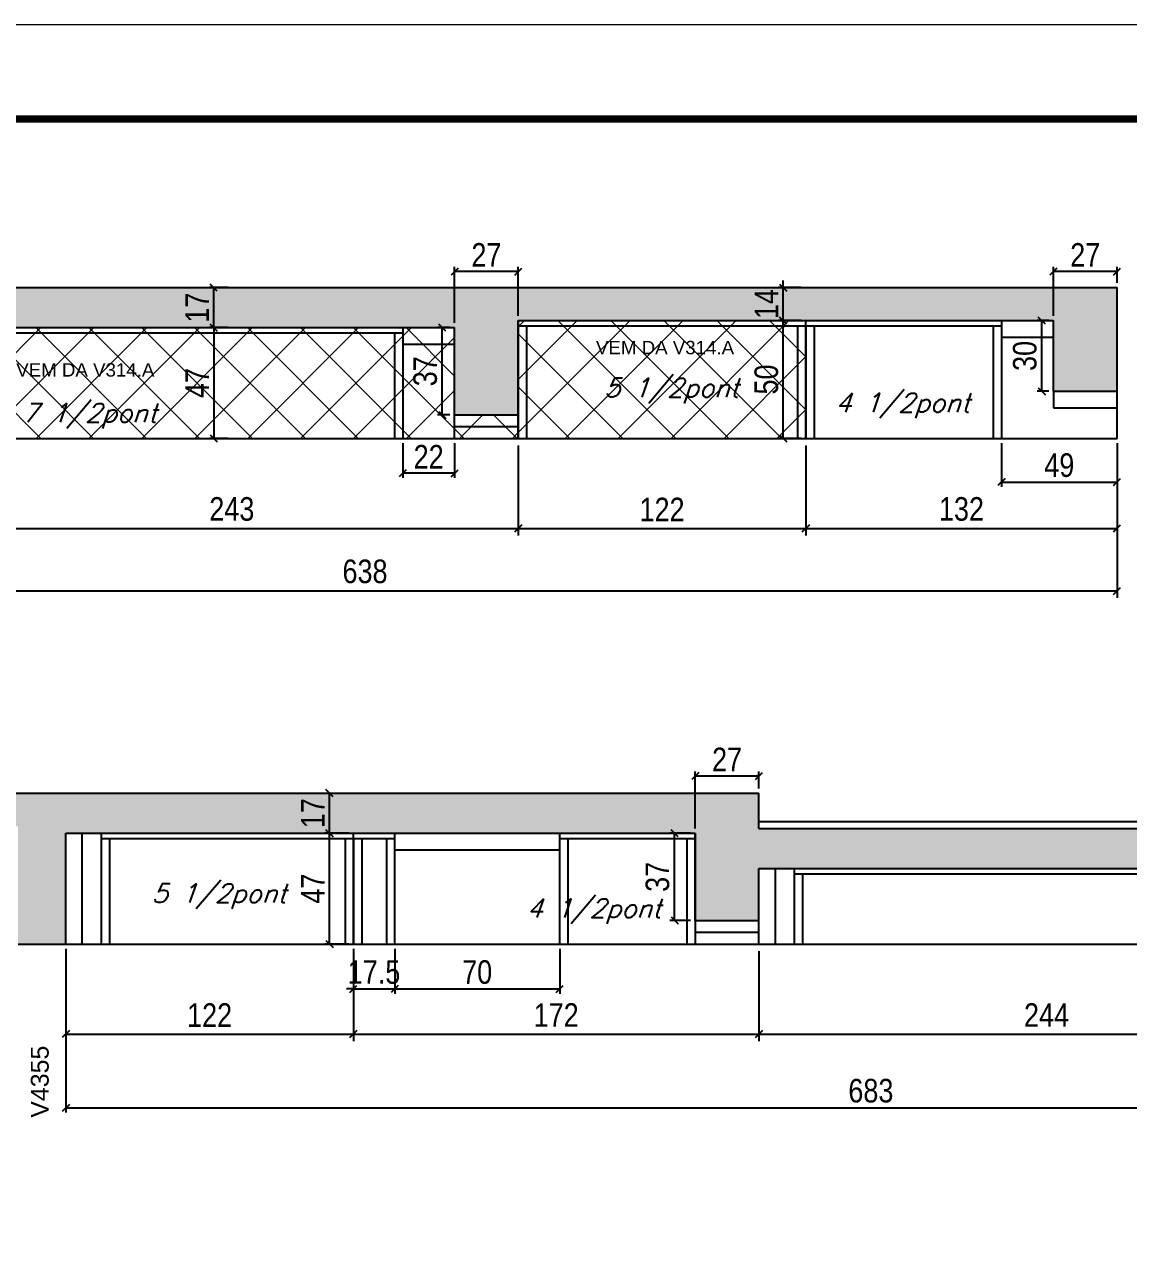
# Model space of a CAD drawing. Extents: x -3394 to 16474, y -5031 to 14397.
# Drawn here: x 6550 to 7018, y 10426 to 10951 of the extents above; entities that cross this region are included whole.
import ezdxf

# ---------------------------------------------------------------- set-up
doc = ezdxf.new("R2010")
doc.units = 0
doc.linetypes.add('DASHED', pattern=[0.75, 0.5, -0.25])
doc.layers.get('0').update_dxf_attribs({"linetype": 'CONTINUOUS'})
doc.layers.get('Defpoints').update_dxf_attribs({"linetype": 'CONTINUOUS'})
for name, color, linetype in [('COTA', 241, 'CONTINUOUS'), ('NOMENCLATURA', 7, 'CONTINUOUS'), ('Painéis', 200, 'CONTINUOUS'), ('SARR_2.2x7', 40, 'CONTINUOUS'), ('SARR_3.5x7', 81, 'CONTINUOUS'), ('SARR_EDITAR', 141, 'CONTINUOUS'), ('texto', 7, 'CONTINUOUS')]:
    doc.layers.add(name, color=color, linetype=linetype)
for name, color, linetype, lineweight in [('Folhas', 255, 'CONTINUOUS', 9), ('Hachura', 251, 'CONTINUOUS', 9), ('SARRAFO DE PRESSAO', 251, 'DASHED', 9)]:
    doc.layers.add(name, color=color, linetype=linetype, lineweight=lineweight)
doc.styles.add('ARIAL', font='arial.ttf')
doc.styles.add('COTA TECNICA', font='techl___.ttf', dxfattribs={"height": 10})
doc.styles.add('ROMANS', font='romans.shx')
doc.dimstyles.new('PAINEL', dxfattribs={"dimtxt": 10, "dimasz": 3, "dimexe": 3, "dimexo": 3, "dimgap": 3, "dimtad": 1, "dimdec": 1, "dimzin": 12, "dimdsep": 46, "dimtxsty": 'COTA TECNICA', "dimblk1": 'OBLIQUE', "dimblk2": 'OBLIQUE', "dimsah": 1, "dimcen": 0.9, "dimclrd": 4, "dimclre": 4, "dimclrt": 240, "dimadec": 1, "dimazin": 3, "dimtfac": 1, "dimtdec": 1, "dimtmove": 0, "dimatfit": 3, "dimfxl": 1, "dimtolj": 1, "dimtzin": 12, "dimarcsym": 0})

# ---------------------------------------------------------------- blocks, each defined once
blk = doc.blocks.new('9999999999')
at = {"layer": 'Folhas'}
blk.add_lwpolyline([(98138.98, 34190.21), (99623.98, 34190.21), (99623.98, 35240.21), (98138.98, 35240.21)], close=True, dxfattribs=at)
at = {"layer": 'Folhas', "color": 30, "const_width": 3}
blk.add_lwpolyline([(98213.98, 34230.21), (99583.98, 34230.21), (99583.98, 35200.21), (98213.98, 35200.21)], close=True, dxfattribs=at)
blk = doc.blocks.new('_Oblique')
at = {"color": 0, "linetype": 'ByBlock', "lineweight": -2}
blk.add_line((-0.5, -0.5), (0.5, 0.5), dxfattribs=at)
blk = doc.blocks.new('*D467')
at = {"layer": 'COTA', "color": 4, "linetype": 'ByBlock', "lineweight": -2, "transparency": 16777216}
for p, q in [((6516.16, 10772.32), (6516.16, 10734.13)), ((6759.16, 10772.32), (6759.16, 10734.13)), ((6516.16, 10737.13), (6759.16, 10737.13))]:
    blk.add_line(p, q, dxfattribs=at)
at = {"layer": 'Defpoints', "color": 0, "linetype": 'ByBlock', "transparency": 16777216}
for p in [(6516.16, 10775.32), (6759.16, 10775.32), (6759.16, 10737.13)]:
    blk.add_point(p, dxfattribs=at)
at = {"layer": 'COTA', "color": 4, "linetype": 'ByBlock', "lineweight": -2, "transparency": 16777216, "xscale": 3, "yscale": 3, "zscale": 3, "rotation": 180}
blk.add_blockref('_Oblique', (6516.16, 10737.13), dxfattribs=at)
at = {"layer": 'COTA', "color": 4, "linetype": 'ByBlock', "lineweight": -2, "transparency": 16777216, "xscale": 3, "yscale": 3, "zscale": 3}
blk.add_blockref('_Oblique', (6759.16, 10737.13), dxfattribs=at)
at = {"layer": 'COTA', "color": 240, "linetype": 'ByBlock', "transparency": 16777216, "insert": (6637.66, 10745.35), "char_height": 10, "attachment_point": 5, "style": 'COTA TECNICA'}
blk.add_mtext('\\A1;243', dxfattribs=at)
blk = doc.blocks.new('*D468')
at = {"layer": 'COTA', "color": 4, "linetype": 'ByBlock', "lineweight": -2, "transparency": 16777216}
for p, q in [((6375.16, 10772.32), (6375.16, 10707.63)), ((7013.16, 10772.32), (7013.16, 10707.63)), ((6375.16, 10710.63), (7013.16, 10710.63))]:
    blk.add_line(p, q, dxfattribs=at)
at = {"layer": 'Defpoints', "color": 0, "linetype": 'ByBlock', "transparency": 16777216}
for p in [(6375.16, 10775.32), (7013.16, 10775.32), (7013.16, 10710.63)]:
    blk.add_point(p, dxfattribs=at)
at = {"layer": 'COTA', "color": 4, "linetype": 'ByBlock', "lineweight": -2, "transparency": 16777216, "xscale": 3, "yscale": 3, "zscale": 3, "rotation": 180}
blk.add_blockref('_Oblique', (6375.16, 10710.63), dxfattribs=at)
at = {"layer": 'COTA', "color": 4, "linetype": 'ByBlock', "lineweight": -2, "transparency": 16777216, "xscale": 3, "yscale": 3, "zscale": 3}
blk.add_blockref('_Oblique', (7013.16, 10710.63), dxfattribs=at)
at = {"layer": 'COTA', "color": 240, "linetype": 'ByBlock', "transparency": 16777216, "insert": (6694.16, 10718.87), "char_height": 10, "attachment_point": 5, "style": 'COTA TECNICA'}
blk.add_mtext('\\A1;638', dxfattribs=at)
blk = doc.blocks.new('*D469')
at = {"layer": 'COTA', "color": 4, "linetype": 'ByBlock', "lineweight": -2, "transparency": 16777216}
for p, q in [((6759.16, 10772.32), (6759.16, 10734.13)), ((6881.16, 10772.32), (6881.16, 10734.13)), ((6759.16, 10737.13), (6881.16, 10737.13))]:
    blk.add_line(p, q, dxfattribs=at)
at = {"layer": 'Defpoints', "color": 0, "linetype": 'ByBlock', "transparency": 16777216}
for p in [(6759.16, 10775.32), (6881.16, 10775.32), (6881.16, 10737.13)]:
    blk.add_point(p, dxfattribs=at)
at = {"layer": 'COTA', "color": 4, "linetype": 'ByBlock', "lineweight": -2, "transparency": 16777216, "xscale": 3, "yscale": 3, "zscale": 3, "rotation": 180}
blk.add_blockref('_Oblique', (6759.16, 10737.13), dxfattribs=at)
at = {"layer": 'COTA', "color": 4, "linetype": 'ByBlock', "lineweight": -2, "transparency": 16777216, "xscale": 3, "yscale": 3, "zscale": 3}
blk.add_blockref('_Oblique', (6881.16, 10737.13), dxfattribs=at)
at = {"layer": 'COTA', "color": 240, "linetype": 'ByBlock', "transparency": 16777216, "insert": (6820.16, 10745.19), "char_height": 10, "attachment_point": 5, "style": 'COTA TECNICA'}
blk.add_mtext('\\A1;122', dxfattribs=at)
blk = doc.blocks.new('*D470')
at = {"layer": 'COTA', "color": 4, "linetype": 'ByBlock', "lineweight": -2, "transparency": 16777216}
for p, q in [((6881.16, 10772.32), (6881.16, 10734.13)), ((7013.16, 10772.32), (7013.16, 10734.13)), ((6881.16, 10737.13), (7013.16, 10737.13))]:
    blk.add_line(p, q, dxfattribs=at)
at = {"layer": 'Defpoints', "color": 0, "linetype": 'ByBlock', "transparency": 16777216}
for p in [(6881.16, 10775.32), (7013.16, 10775.32), (7013.16, 10737.13)]:
    blk.add_point(p, dxfattribs=at)
at = {"layer": 'COTA', "color": 4, "linetype": 'ByBlock', "lineweight": -2, "transparency": 16777216, "xscale": 3, "yscale": 3, "zscale": 3, "rotation": 180}
blk.add_blockref('_Oblique', (6881.16, 10737.13), dxfattribs=at)
at = {"layer": 'COTA', "color": 4, "linetype": 'ByBlock', "lineweight": -2, "transparency": 16777216, "xscale": 3, "yscale": 3, "zscale": 3}
blk.add_blockref('_Oblique', (7013.16, 10737.13), dxfattribs=at)
at = {"layer": 'COTA', "color": 240, "linetype": 'ByBlock', "transparency": 16777216, "insert": (6947.16, 10745.35), "char_height": 10, "attachment_point": 5, "style": 'COTA TECNICA'}
blk.add_mtext('\\A1;132', dxfattribs=at)
blk = doc.blocks.new('*D478')
at = {"layer": 'COTA', "color": 4, "linetype": 'ByBlock', "lineweight": -2, "transparency": 16777216}
for p, q in [((6567.24, 10557.83), (6567.24, 10519.64)), ((6689.24, 10557.83), (6689.24, 10519.64)), ((6567.24, 10522.64), (6689.24, 10522.64))]:
    blk.add_line(p, q, dxfattribs=at)
at = {"layer": 'Defpoints', "color": 0, "linetype": 'ByBlock', "transparency": 16777216}
for p in [(6567.24, 10560.83), (6689.24, 10560.83), (6689.24, 10522.64)]:
    blk.add_point(p, dxfattribs=at)
at = {"layer": 'COTA', "color": 4, "linetype": 'ByBlock', "lineweight": -2, "transparency": 16777216, "xscale": 3, "yscale": 3, "zscale": 3, "rotation": 180}
blk.add_blockref('_Oblique', (6567.24, 10522.64), dxfattribs=at)
at = {"layer": 'COTA', "color": 4, "linetype": 'ByBlock', "lineweight": -2, "transparency": 16777216, "xscale": 3, "yscale": 3, "zscale": 3}
blk.add_blockref('_Oblique', (6689.24, 10522.64), dxfattribs=at)
at = {"layer": 'COTA', "color": 240, "linetype": 'ByBlock', "transparency": 16777216, "insert": (6628.24, 10530.7), "char_height": 10, "attachment_point": 5, "style": 'COTA TECNICA'}
blk.add_mtext('\\A1;122', dxfattribs=at)
blk = doc.blocks.new('*D479')
at = {"layer": 'COTA', "color": 4, "linetype": 'ByBlock', "lineweight": -2, "transparency": 16777216}
for p, q in [((6689.24, 10557.83), (6689.24, 10519.64)), ((6861.24, 10557.83), (6861.24, 10519.64)), ((6689.24, 10522.64), (6861.24, 10522.64))]:
    blk.add_line(p, q, dxfattribs=at)
at = {"layer": 'Defpoints', "color": 0, "linetype": 'ByBlock', "transparency": 16777216}
for p in [(6689.24, 10560.83), (6861.24, 10560.83), (6861.24, 10522.64)]:
    blk.add_point(p, dxfattribs=at)
at = {"layer": 'COTA', "color": 4, "linetype": 'ByBlock', "lineweight": -2, "transparency": 16777216, "xscale": 3, "yscale": 3, "zscale": 3, "rotation": 180}
blk.add_blockref('_Oblique', (6689.24, 10522.64), dxfattribs=at)
at = {"layer": 'COTA', "color": 4, "linetype": 'ByBlock', "lineweight": -2, "transparency": 16777216, "xscale": 3, "yscale": 3, "zscale": 3}
blk.add_blockref('_Oblique', (6861.24, 10522.64), dxfattribs=at)
at = {"layer": 'COTA', "color": 240, "linetype": 'ByBlock', "transparency": 16777216, "insert": (6775.24, 10530.71), "char_height": 10, "attachment_point": 5, "style": 'COTA TECNICA'}
blk.add_mtext('\\A1;172', dxfattribs=at)
blk = doc.blocks.new('*D480')
at = {"layer": 'COTA', "color": 4, "linetype": 'Continuous', "lineweight": -2, "transparency": 16777216}
for p, q in [((6567.24, 10558.83), (6567.24, 10489.32)), ((7250.24, 10558.83), (7250.24, 10489.32)), ((6567.24, 10491.32), (7250.24, 10491.32))]:
    blk.add_line(p, q, dxfattribs=at)
at = {"layer": 'Defpoints', "color": 0, "linetype": 'Continuous', "transparency": 16777216}
for p in [(6567.24, 10560.83), (7250.24, 10560.83), (7250.24, 10491.32)]:
    blk.add_point(p, dxfattribs=at)
at = {"layer": 'COTA', "color": 4, "linetype": 'Continuous', "lineweight": -2, "transparency": 16777216, "xscale": 3, "yscale": 3, "zscale": 3, "rotation": 180}
blk.add_blockref('_Oblique', (6567.24, 10491.32), dxfattribs=at)
at = {"layer": 'COTA', "color": 4, "linetype": 'Continuous', "lineweight": -2, "transparency": 16777216, "xscale": 3, "yscale": 3, "zscale": 3}
blk.add_blockref('_Oblique', (7250.24, 10491.32), dxfattribs=at)
at = {"layer": 'COTA', "color": 240, "linetype": 'Continuous', "transparency": 16777216, "insert": (6908.74, 10498.56), "char_height": 10, "attachment_point": 5, "style": 'COTA TECNICA'}
blk.add_mtext('\\A1;683', dxfattribs=at)
blk = doc.blocks.new('*D481')
at = {"layer": 'COTA', "color": 4, "linetype": 'Continuous', "lineweight": -2, "transparency": 16777216}
for p, q in [((6689.24, 10558.83), (6689.24, 10539.77)), ((6706.74, 10558.83), (6706.74, 10539.77)), ((6689.24, 10541.77), (6686.24, 10541.77)), ((6689.24, 10541.77), (6706.74, 10541.77)), ((6706.74, 10541.77), (6709.74, 10541.77))]:
    blk.add_line(p, q, dxfattribs=at)
at = {"layer": 'Defpoints', "color": 0, "linetype": 'Continuous', "transparency": 16777216}
for p in [(6689.24, 10560.83), (6706.74, 10560.83), (6706.74, 10541.77)]:
    blk.add_point(p, dxfattribs=at)
at = {"layer": 'COTA', "color": 4, "linetype": 'Continuous', "lineweight": -2, "transparency": 16777216, "xscale": 3, "yscale": 3, "zscale": 3}
blk.add_blockref('_Oblique', (6689.24, 10541.77), dxfattribs=at)
at = {"layer": 'COTA', "color": 4, "linetype": 'Continuous', "lineweight": -2, "transparency": 16777216, "xscale": 3, "yscale": 3, "zscale": 3, "rotation": 180}
blk.add_blockref('_Oblique', (6706.74, 10541.77), dxfattribs=at)
at = {"layer": 'COTA', "color": 240, "linetype": 'Continuous', "transparency": 16777216, "insert": (6697.99, 10548.88), "char_height": 10, "attachment_point": 5, "style": 'COTA TECNICA'}
blk.add_mtext('\\A1;17.5', dxfattribs=at)
blk = doc.blocks.new('*D482')
at = {"layer": 'COTA', "color": 4, "linetype": 'Continuous', "lineweight": -2, "transparency": 16777216}
for p, q in [((6706.74, 10558.83), (6706.74, 10539.77)), ((6776.74, 10558.83), (6776.74, 10539.77)), ((6706.74, 10541.77), (6776.74, 10541.77))]:
    blk.add_line(p, q, dxfattribs=at)
at = {"layer": 'Defpoints', "color": 0, "linetype": 'Continuous', "transparency": 16777216}
for p in [(6706.74, 10560.83), (6776.74, 10560.83), (6776.74, 10541.77)]:
    blk.add_point(p, dxfattribs=at)
at = {"layer": 'COTA', "color": 4, "linetype": 'Continuous', "lineweight": -2, "transparency": 16777216, "xscale": 3, "yscale": 3, "zscale": 3, "rotation": 180}
blk.add_blockref('_Oblique', (6706.74, 10541.77), dxfattribs=at)
at = {"layer": 'COTA', "color": 4, "linetype": 'Continuous', "lineweight": -2, "transparency": 16777216, "xscale": 3, "yscale": 3, "zscale": 3}
blk.add_blockref('_Oblique', (6776.74, 10541.77), dxfattribs=at)
at = {"layer": 'COTA', "color": 240, "linetype": 'Continuous', "transparency": 16777216, "insert": (6741.74, 10548.87), "char_height": 10, "attachment_point": 5, "style": 'COTA TECNICA'}
blk.add_mtext('\\A1;70', dxfattribs=at)
blk = doc.blocks.new('*D483')
at = {"layer": 'COTA', "color": 4, "linetype": 'ByBlock', "lineweight": -2, "transparency": 16777216}
for p, q in [((6861.24, 10557.83), (6861.24, 10519.64)), ((7105.24, 10557.83), (7105.24, 10519.64)), ((6861.24, 10522.64), (7105.24, 10522.64))]:
    blk.add_line(p, q, dxfattribs=at)
at = {"layer": 'Defpoints', "color": 0, "linetype": 'ByBlock', "transparency": 16777216}
for p in [(6861.24, 10560.83), (7105.24, 10560.83), (7105.24, 10522.64)]:
    blk.add_point(p, dxfattribs=at)
at = {"layer": 'COTA', "color": 4, "linetype": 'ByBlock', "lineweight": -2, "transparency": 16777216, "xscale": 3, "yscale": 3, "zscale": 3, "rotation": 180}
blk.add_blockref('_Oblique', (6861.24, 10522.64), dxfattribs=at)
at = {"layer": 'COTA', "color": 4, "linetype": 'ByBlock', "lineweight": -2, "transparency": 16777216, "xscale": 3, "yscale": 3, "zscale": 3}
blk.add_blockref('_Oblique', (7105.24, 10522.64), dxfattribs=at)
at = {"layer": 'COTA', "color": 240, "linetype": 'ByBlock', "transparency": 16777216, "insert": (6983.24, 10530.71), "char_height": 10, "attachment_point": 5, "style": 'COTA TECNICA'}
blk.add_mtext('\\A1;244', dxfattribs=at)
blk = doc.blocks.new('*D492')
at = {"layer": 'COTA', "color": 4, "linetype": 'Continuous', "lineweight": -2, "transparency": 16777216}
for p, q in [((6834.24, 10609.83), (6834.24, 10634.09)), ((6861.24, 10632.09), (6834.24, 10632.09)), ((6861.24, 10626.83), (6861.24, 10634.09))]:
    blk.add_line(p, q, dxfattribs=at)
at = {"layer": 'Defpoints', "color": 0, "linetype": 'Continuous', "transparency": 16777216}
for p in [(6834.24, 10632.09), (6861.24, 10624.83), (6834.24, 10607.83)]:
    blk.add_point(p, dxfattribs=at)
at = {"layer": 'COTA', "color": 4, "linetype": 'Continuous', "lineweight": -2, "transparency": 16777216, "xscale": 3, "yscale": 3, "zscale": 3, "rotation": 180}
blk.add_blockref('_Oblique', (6834.24, 10632.09), dxfattribs=at)
at = {"layer": 'COTA', "color": 4, "linetype": 'Continuous', "lineweight": -2, "transparency": 16777216, "xscale": 3, "yscale": 3, "zscale": 3}
blk.add_blockref('_Oblique', (6861.24, 10632.09), dxfattribs=at)
at = {"layer": 'COTA', "color": 240, "linetype": 'Continuous', "transparency": 16777216, "insert": (6847.74, 10639.16), "char_height": 10, "attachment_point": 5, "style": 'COTA TECNICA'}
blk.add_mtext('\\A1;27', dxfattribs=at)
blk = doc.blocks.new('*D493')
at = {"layer": 'COTA', "color": 4, "linetype": 'Continuous', "lineweight": -2, "transparency": 16777216}
for p, q in [((6832.24, 10607.83), (6823.46, 10607.83)), ((6825.46, 10570.83), (6825.46, 10607.83)), ((6832.24, 10570.83), (6823.46, 10570.83))]:
    blk.add_line(p, q, dxfattribs=at)
at = {"layer": 'Defpoints', "color": 0, "linetype": 'Continuous', "transparency": 16777216}
for p in [(6825.46, 10607.83), (6834.24, 10607.83), (6834.24, 10570.83)]:
    blk.add_point(p, dxfattribs=at)
at = {"layer": 'COTA', "color": 4, "linetype": 'Continuous', "lineweight": -2, "transparency": 16777216, "xscale": 3, "yscale": 3, "zscale": 3}
for p, rotation in [((6825.46, 10607.83), 90), ((6825.46, 10570.83), 270)]:
    blk.add_blockref('_Oblique', p, dxfattribs=dict(at, rotation=rotation))
at = {"layer": 'COTA', "color": 240, "linetype": 'Continuous', "transparency": 16777216, "insert": (6818.24, 10589.33), "char_height": 10, "attachment_point": 5, "rotation": 90, "style": 'COTA TECNICA'}
blk.add_mtext('\\A1;37', dxfattribs=at)
blk = doc.blocks.new('*D500')
at = {"layer": 'COTA', "color": 4, "linetype": 'Continuous', "lineweight": -2, "transparency": 16777216}
for p, q in [((6710.16, 10773.32), (6710.16, 10758.55)), ((6732.16, 10773.32), (6732.16, 10758.55)), ((6732.16, 10760.55), (6710.16, 10760.55))]:
    blk.add_line(p, q, dxfattribs=at)
at = {"layer": 'Defpoints', "color": 0, "linetype": 'Continuous', "transparency": 16777216}
for p in [(6710.16, 10775.32), (6732.16, 10775.32), (6710.16, 10760.55)]:
    blk.add_point(p, dxfattribs=at)
at = {"layer": 'COTA', "color": 4, "linetype": 'Continuous', "lineweight": -2, "transparency": 16777216, "xscale": 3, "yscale": 3, "zscale": 3, "rotation": 180}
blk.add_blockref('_Oblique', (6710.16, 10760.55), dxfattribs=at)
at = {"layer": 'COTA', "color": 4, "linetype": 'Continuous', "lineweight": -2, "transparency": 16777216, "xscale": 3, "yscale": 3, "zscale": 3}
blk.add_blockref('_Oblique', (6732.16, 10760.55), dxfattribs=at)
at = {"layer": 'COTA', "color": 240, "linetype": 'Continuous', "transparency": 16777216, "insert": (6721.16, 10767.55), "char_height": 10, "attachment_point": 5, "style": 'COTA TECNICA'}
blk.add_mtext('\\A1;22', dxfattribs=at)
blk = doc.blocks.new('*D501')
at = {"layer": 'COTA', "color": 4, "linetype": 'Continuous', "lineweight": -2, "transparency": 16777216}
for p, q in [((6730.16, 10822.32), (6724.94, 10822.32)), ((6726.94, 10785.32), (6726.94, 10822.32)), ((6730.16, 10785.32), (6724.94, 10785.32))]:
    blk.add_line(p, q, dxfattribs=at)
at = {"layer": 'Defpoints', "color": 0, "linetype": 'Continuous', "transparency": 16777216}
for p in [(6726.94, 10822.32), (6732.16, 10822.32), (6732.16, 10785.32)]:
    blk.add_point(p, dxfattribs=at)
at = {"layer": 'COTA', "color": 4, "linetype": 'Continuous', "lineweight": -2, "transparency": 16777216, "xscale": 3, "yscale": 3, "zscale": 3}
for p, rotation in [((6726.94, 10822.32), 90), ((6726.94, 10785.32), 270)]:
    blk.add_blockref('_Oblique', p, dxfattribs=dict(at, rotation=rotation))
at = {"layer": 'COTA', "color": 240, "linetype": 'Continuous', "transparency": 16777216, "insert": (6719.72, 10803.82), "char_height": 10, "attachment_point": 5, "rotation": 90, "style": 'COTA TECNICA'}
blk.add_mtext('\\A1;37', dxfattribs=at)
blk = doc.blocks.new('*D502')
at = {"layer": 'COTA', "color": 4, "linetype": 'Continuous', "lineweight": -2, "transparency": 16777216}
for p, q in [((6732.16, 10824.32), (6732.16, 10848.11)), ((6759.16, 10827.32), (6759.16, 10848.11)), ((6759.16, 10846.11), (6732.16, 10846.11))]:
    blk.add_line(p, q, dxfattribs=at)
at = {"layer": 'Defpoints', "color": 0, "linetype": 'Continuous', "transparency": 16777216}
for p in [(6732.16, 10846.11), (6732.16, 10822.32), (6759.16, 10825.32)]:
    blk.add_point(p, dxfattribs=at)
at = {"layer": 'COTA', "color": 4, "linetype": 'Continuous', "lineweight": -2, "transparency": 16777216, "xscale": 3, "yscale": 3, "zscale": 3, "rotation": 180}
blk.add_blockref('_Oblique', (6732.16, 10846.11), dxfattribs=at)
at = {"layer": 'COTA', "color": 4, "linetype": 'Continuous', "lineweight": -2, "transparency": 16777216, "xscale": 3, "yscale": 3, "zscale": 3}
blk.add_blockref('_Oblique', (6759.16, 10846.11), dxfattribs=at)
at = {"layer": 'COTA', "color": 240, "linetype": 'Continuous', "transparency": 16777216, "insert": (6745.66, 10853.18), "char_height": 10, "attachment_point": 5, "style": 'COTA TECNICA'}
blk.add_mtext('\\A1;27', dxfattribs=at)
blk = doc.blocks.new('*D503')
at = {"layer": 'COTA', "color": 4, "linetype": 'Continuous', "lineweight": -2, "transparency": 16777216}
for p, q in [((6636.16, 10822.32), (6628, 10822.32)), ((6630, 10822.32), (6630, 10775.32)), ((6636.16, 10775.32), (6628, 10775.32))]:
    blk.add_line(p, q, dxfattribs=at)
at = {"layer": 'Defpoints', "color": 0, "linetype": 'Continuous', "transparency": 16777216}
for p in [(6638.16, 10822.32), (6630, 10775.32), (6638.16, 10775.32)]:
    blk.add_point(p, dxfattribs=at)
at = {"layer": 'COTA', "color": 4, "linetype": 'Continuous', "lineweight": -2, "transparency": 16777216, "xscale": 3, "yscale": 3, "zscale": 3}
for p, rotation in [((6630, 10822.32), 90), ((6630, 10775.32), 270)]:
    blk.add_blockref('_Oblique', p, dxfattribs=dict(at, rotation=rotation))
at = {"layer": 'COTA', "color": 240, "linetype": 'Continuous', "transparency": 16777216, "insert": (6622.93, 10798.82), "char_height": 10, "attachment_point": 5, "rotation": 90, "style": 'COTA TECNICA'}
blk.add_mtext('\\A1;47', dxfattribs=at)
blk = doc.blocks.new('*D504')
at = {"layer": 'COTA', "color": 4, "linetype": 'Continuous', "lineweight": -2, "transparency": 16777216}
for p, q in [((6636.16, 10839.32), (6628, 10839.32)), ((6630, 10822.32), (6630, 10839.32)), ((6636.16, 10822.32), (6628, 10822.32))]:
    blk.add_line(p, q, dxfattribs=at)
at = {"layer": 'Defpoints', "color": 0, "linetype": 'Continuous', "transparency": 16777216}
for p in [(6630, 10839.32), (6638.16, 10839.32), (6638.16, 10822.32)]:
    blk.add_point(p, dxfattribs=at)
at = {"layer": 'COTA', "color": 4, "linetype": 'Continuous', "lineweight": -2, "transparency": 16777216, "xscale": 3, "yscale": 3, "zscale": 3}
for p, rotation in [((6630, 10839.32), 90), ((6630, 10822.32), 270)]:
    blk.add_blockref('_Oblique', p, dxfattribs=dict(at, rotation=rotation))
at = {"layer": 'COTA', "color": 240, "linetype": 'Continuous', "transparency": 16777216, "insert": (6622.93, 10830.82), "char_height": 10, "attachment_point": 5, "rotation": 90, "style": 'COTA TECNICA'}
blk.add_mtext('\\A1;17', dxfattribs=at)
blk = doc.blocks.new('*D505')
at = {"layer": 'COTA', "color": 4, "linetype": 'Continuous', "lineweight": -2, "transparency": 16777216}
for p, q in [((6879.16, 10825.32), (6869.53, 10825.32)), ((6871.53, 10775.32), (6871.53, 10825.32)), ((6879.16, 10775.32), (6869.53, 10775.32))]:
    blk.add_line(p, q, dxfattribs=at)
at = {"layer": 'Defpoints', "color": 0, "linetype": 'Continuous', "transparency": 16777216}
for p in [(6871.53, 10825.32), (6881.16, 10825.32), (6881.16, 10775.32)]:
    blk.add_point(p, dxfattribs=at)
at = {"layer": 'COTA', "color": 4, "linetype": 'Continuous', "lineweight": -2, "transparency": 16777216, "xscale": 3, "yscale": 3, "zscale": 3}
for p, rotation in [((6871.53, 10825.32), 90), ((6871.53, 10775.32), 270)]:
    blk.add_blockref('_Oblique', p, dxfattribs=dict(at, rotation=rotation))
at = {"layer": 'COTA', "color": 240, "linetype": 'Continuous', "transparency": 16777216, "insert": (6864.42, 10800.32), "char_height": 10, "attachment_point": 5, "rotation": 90, "style": 'COTA TECNICA'}
blk.add_mtext('\\A1;50', dxfattribs=at)
blk = doc.blocks.new('*D506')
at = {"layer": 'COTA', "color": 4, "linetype": 'Continuous', "lineweight": -2, "transparency": 16777216}
for p, q in [((6871.53, 10839.32), (6871.53, 10842.32)), ((6879.16, 10839.32), (6869.53, 10839.32)), ((6871.53, 10825.32), (6871.53, 10839.32)), ((6879.16, 10825.32), (6869.53, 10825.32)), ((6871.53, 10825.32), (6871.53, 10822.32))]:
    blk.add_line(p, q, dxfattribs=at)
at = {"layer": 'Defpoints', "color": 0, "linetype": 'Continuous', "transparency": 16777216}
for p in [(6871.53, 10839.32), (6881.16, 10839.32), (6881.16, 10825.32)]:
    blk.add_point(p, dxfattribs=at)
at = {"layer": 'COTA', "color": 4, "linetype": 'Continuous', "lineweight": -2, "transparency": 16777216, "xscale": 3, "yscale": 3, "zscale": 3}
for p, rotation in [((6871.53, 10839.32), 270), ((6871.53, 10825.32), 90)]:
    blk.add_blockref('_Oblique', p, dxfattribs=dict(at, rotation=rotation))
at = {"layer": 'COTA', "color": 240, "linetype": 'Continuous', "transparency": 16777216, "insert": (6864.45, 10832.32), "char_height": 10, "attachment_point": 5, "rotation": 90, "style": 'COTA TECNICA'}
blk.add_mtext('\\A1;14', dxfattribs=at)
blk = doc.blocks.new('*D507')
at = {"layer": 'COTA', "color": 4, "linetype": 'Continuous', "lineweight": -2, "transparency": 16777216}
for p, q in [((6964.16, 10773.32), (6964.16, 10754.84)), ((7013.16, 10773.32), (7013.16, 10754.84)), ((6964.16, 10756.84), (7013.16, 10756.84))]:
    blk.add_line(p, q, dxfattribs=at)
at = {"layer": 'Defpoints', "color": 0, "linetype": 'Continuous', "transparency": 16777216}
for p in [(6964.16, 10775.32), (7013.16, 10775.32), (7013.16, 10756.84)]:
    blk.add_point(p, dxfattribs=at)
at = {"layer": 'COTA', "color": 4, "linetype": 'Continuous', "lineweight": -2, "transparency": 16777216, "xscale": 3, "yscale": 3, "zscale": 3, "rotation": 180}
blk.add_blockref('_Oblique', (6964.16, 10756.84), dxfattribs=at)
at = {"layer": 'COTA', "color": 4, "linetype": 'Continuous', "lineweight": -2, "transparency": 16777216, "xscale": 3, "yscale": 3, "zscale": 3}
blk.add_blockref('_Oblique', (7013.16, 10756.84), dxfattribs=at)
at = {"layer": 'COTA', "color": 240, "linetype": 'Continuous', "transparency": 16777216, "insert": (6988.66, 10763.94), "char_height": 10, "attachment_point": 5, "style": 'COTA TECNICA'}
blk.add_mtext('\\A1;49', dxfattribs=at)
blk = doc.blocks.new('*D508')
at = {"layer": 'COTA', "color": 4, "linetype": 'Continuous', "lineweight": -2, "transparency": 16777216}
for p, q in [((6984.16, 10825.32), (6979.27, 10825.32)), ((6981.27, 10795.32), (6981.27, 10825.32)), ((6984.16, 10795.32), (6979.27, 10795.32))]:
    blk.add_line(p, q, dxfattribs=at)
at = {"layer": 'Defpoints', "color": 0, "linetype": 'Continuous', "transparency": 16777216}
for p in [(6981.27, 10825.32), (6986.16, 10825.32), (6986.16, 10795.32)]:
    blk.add_point(p, dxfattribs=at)
at = {"layer": 'COTA', "color": 4, "linetype": 'Continuous', "lineweight": -2, "transparency": 16777216, "xscale": 3, "yscale": 3, "zscale": 3}
for p, rotation in [((6981.27, 10825.32), 90), ((6981.27, 10795.32), 270)]:
    blk.add_blockref('_Oblique', p, dxfattribs=dict(at, rotation=rotation))
at = {"layer": 'COTA', "color": 240, "linetype": 'Continuous', "transparency": 16777216, "insert": (6974.06, 10810.32), "char_height": 10, "attachment_point": 5, "rotation": 90, "style": 'COTA TECNICA'}
blk.add_mtext('\\A1;30', dxfattribs=at)
blk = doc.blocks.new('*D509')
at = {"layer": 'COTA', "color": 4, "linetype": 'Continuous', "lineweight": -2, "transparency": 16777216}
for p, q in [((6986.16, 10827.32), (6986.16, 10848.11)), ((7013.16, 10841.32), (7013.16, 10848.11)), ((7013.16, 10846.11), (6986.16, 10846.11))]:
    blk.add_line(p, q, dxfattribs=at)
at = {"layer": 'Defpoints', "color": 0, "linetype": 'Continuous', "transparency": 16777216}
for p in [(6986.16, 10846.11), (7013.16, 10839.32), (6986.16, 10825.32)]:
    blk.add_point(p, dxfattribs=at)
at = {"layer": 'COTA', "color": 4, "linetype": 'Continuous', "lineweight": -2, "transparency": 16777216, "xscale": 3, "yscale": 3, "zscale": 3, "rotation": 180}
blk.add_blockref('_Oblique', (6986.16, 10846.11), dxfattribs=at)
at = {"layer": 'COTA', "color": 4, "linetype": 'Continuous', "lineweight": -2, "transparency": 16777216, "xscale": 3, "yscale": 3, "zscale": 3}
blk.add_blockref('_Oblique', (7013.16, 10846.11), dxfattribs=at)
at = {"layer": 'COTA', "color": 240, "linetype": 'Continuous', "transparency": 16777216, "insert": (6999.66, 10853.18), "char_height": 10, "attachment_point": 5, "style": 'COTA TECNICA'}
blk.add_mtext('\\A1;27', dxfattribs=at)
blk = doc.blocks.new('*D514')
at = {"layer": 'COTA', "color": 4, "linetype": 'Continuous', "lineweight": -2, "transparency": 16777216}
for p, q in [((6687.24, 10607.83), (6677.11, 10607.83)), ((6679.11, 10560.83), (6679.11, 10607.83)), ((6687.24, 10560.83), (6677.11, 10560.83))]:
    blk.add_line(p, q, dxfattribs=at)
at = {"layer": 'Defpoints', "color": 0, "linetype": 'Continuous', "transparency": 16777216}
for p in [(6679.11, 10607.83), (6689.24, 10607.83), (6689.24, 10560.83)]:
    blk.add_point(p, dxfattribs=at)
at = {"layer": 'COTA', "color": 4, "linetype": 'Continuous', "lineweight": -2, "transparency": 16777216, "xscale": 3, "yscale": 3, "zscale": 3}
for p, rotation in [((6679.11, 10607.83), 90), ((6679.11, 10560.83), 270)]:
    blk.add_blockref('_Oblique', p, dxfattribs=dict(at, rotation=rotation))
at = {"layer": 'COTA', "color": 240, "linetype": 'Continuous', "transparency": 16777216, "insert": (6672.04, 10584.33), "char_height": 10, "attachment_point": 5, "rotation": 90, "style": 'COTA TECNICA'}
blk.add_mtext('\\A1;47', dxfattribs=at)
blk = doc.blocks.new('*D515')
at = {"layer": 'COTA', "color": 4, "linetype": 'Continuous', "lineweight": -2, "transparency": 16777216}
for p, q in [((6679.11, 10607.83), (6679.11, 10624.83)), ((6687.24, 10607.83), (6677.11, 10607.83))]:
    blk.add_line(p, q, dxfattribs=at)
at = {"layer": 'Defpoints', "color": 0, "linetype": 'Continuous', "transparency": 16777216}
for p in [(6679.11, 10624.83), (6679.11, 10624.83), (6689.24, 10607.83)]:
    blk.add_point(p, dxfattribs=at)
at = {"layer": 'COTA', "color": 4, "linetype": 'Continuous', "lineweight": -2, "transparency": 16777216, "xscale": 3, "yscale": 3, "zscale": 3}
for p, rotation in [((6679.11, 10624.83), 90), ((6679.11, 10607.83), 270)]:
    blk.add_blockref('_Oblique', p, dxfattribs=dict(at, rotation=rotation))
at = {"layer": 'COTA', "color": 240, "linetype": 'Continuous', "transparency": 16777216, "insert": (6672.04, 10616.33), "char_height": 10, "attachment_point": 5, "rotation": 90, "style": 'COTA TECNICA'}
blk.add_mtext('\\A1;17', dxfattribs=at)

msp = doc.modelspace()

# ---------------------------------------------------------------- hatches: boundary and pattern name
at = {"layer": 'COTA', "linetype": 'Continuous'}
h = msp.add_hatch(dxfattribs=at)
h.set_pattern_fill('AR-CONC', color=256, scale=0.05)
h.paths.add_polyline_path([(6759.16, 10825.32), (6986.16, 10825.32), (6986.16, 10795.32), (7013.16, 10795.32), (7013.16, 10839.32), (6759.16, 10839.32), (6516.16, 10839.32), (6489.16, 10839.32), (6489.16, 10785.32), (6516.16, 10785.32), (6516.16, 10822.32), (6732.16, 10822.32), (6732.16, 10785.32), (6759.16, 10785.32)])
h = msp.add_hatch(dxfattribs=at)
h.set_pattern_fill('AR-CONC', color=256, scale=0.05)
h.paths.add_polyline_path([(6407.02, 10580.83), (6434.02, 10580.83), (6434.02, 10610.83), (6547.02, 10610.83), (6547.02, 10560.83), (6567.24, 10560.83), (6567.24, 10607.83), (6834.24, 10607.83), (6834.24, 10570.83), (6861.24, 10570.83), (6861.24, 10592.83), (7250.24, 10592.83), (7250.24, 10609.83), (6861.24, 10609.83), (6861.24, 10612.83), (6861.24, 10624.83), (6434.02, 10624.83), (5958.02, 10624.83), (5958.02, 10610.83), (6407.02, 10610.83)])
at = {"layer": 'Hachura', "linetype": 'ByBlock'}
h = msp.add_hatch(dxfattribs=at)
h.set_pattern_fill('ANSI37', color=256, scale=5)
h.paths.add_polyline_path([(6516.16, 10822.32), (6516.16, 10775.32), (6759.16, 10775.32), (6759.16, 10785.32), (6732.16, 10785.32), (6732.16, 10822.32)])
h = msp.add_hatch(dxfattribs=at)
h.set_pattern_fill('ANSI37', color=256, scale=5)
h.paths.add_polyline_path([(6759.16, 10775.32), (6881.16, 10775.32), (6881.16, 10825.32), (6759.16, 10825.32)])

# ---------------------------------------------------------------- linework, layer by layer
at = {"layer": 'COTA', "linetype": 'ByBlock'}
for p, q in [((6516.16, 10839.32), (6759.16, 10839.32)), ((6759.16, 10839.32), (7013.16, 10839.32)), ((7013.16, 10795.32), (7013.16, 10839.32)), ((6434.02, 10624.83), (6861.24, 10624.83)), ((6861.24, 10612.83), (6861.24, 10624.83))]:
    msp.add_line(p, q, dxfattribs=at)
at = {"layer": 'Painéis', "linetype": 'ByBlock'}
for p, q in [((6516.16, 10822.32), (6732.16, 10822.32)), ((6732.16, 10785.32), (6732.16, 10822.32)), ((6759.16, 10825.32), (6986.16, 10825.32)), ((6759.16, 10775.32), (6759.16, 10825.32)), ((6881.16, 10775.32), (6881.16, 10825.32)), ((6986.16, 10795.32), (6986.16, 10825.32)), ((6986.16, 10795.32), (7013.16, 10795.32)), ((7013.16, 10775.32), (7013.16, 10795.32)), ((6732.16, 10785.32), (6759.16, 10785.32)), ((6759.16, 10775.32), (6759.16, 10785.32)), ((6759.16, 10775.32), (6759.16, 10785.32)), ((6516.16, 10775.32), (6759.16, 10775.32)), ((6759.16, 10775.32), (7013.16, 10775.32)), ((6861.24, 10612.83), (7250.24, 10612.83)), ((6567.24, 10607.83), (6834.24, 10607.83)), ((6567.24, 10560.83), (6567.24, 10607.83)), ((6689.24, 10560.83), (6689.24, 10607.83)), ((6834.24, 10570.83), (6834.24, 10607.83)), ((6861.24, 10609.83), (7250.24, 10609.83)), ((6861.24, 10592.83), (7250.24, 10592.83)), ((6861.24, 10560.83), (6861.24, 10592.83)), ((6567.24, 10560.83), (6567.24, 10570.83)), ((6567.24, 10560.83), (6567.24, 10570.83)), ((6834.24, 10570.83), (6861.24, 10570.83)), ((6861.24, 10560.83), (6861.24, 10570.83)), ((6567.24, 10560.83), (6861.24, 10560.83)), ((6861.24, 10560.83), (7250.24, 10560.83))]:
    msp.add_line(p, q, dxfattribs=at)
at = {"layer": 'Painéis', "linetype": 'Continuous'}
for p, q in [((6861.24, 10609.83), (6861.24, 10612.83)), ((6547.02, 10560.83), (6567.24, 10560.83))]:
    msp.add_line(p, q, dxfattribs=at)
at = {"layer": 'SARR_2.2x7', "linetype": 'Continuous'}
for p, q in [((6759.16, 10823.12), (6881.16, 10823.12)), ((6881.16, 10823.12), (6964.16, 10823.12)), ((6516.16, 10820.12), (6710.16, 10820.12)), ((6710.16, 10815.32), (6732.16, 10815.32)), ((6964.16, 10818.32), (6986.16, 10818.32)), ((6986.16, 10795.32), (6986.16, 10788.32)), ((6986.16, 10788.32), (7013.16, 10788.32)), ((6574.24, 10560.83), (6574.24, 10607.83)), ((6582.24, 10605.63), (6689.24, 10605.63)), ((6689.24, 10605.63), (6706.74, 10605.63)), ((6776.74, 10605.63), (6834.24, 10605.63)), ((6706.74, 10600.83), (6776.74, 10600.83)), ((6868.24, 10560.83), (6868.24, 10592.83)), ((6876.24, 10590.63), (7105.24, 10590.63))]:
    msp.add_line(p, q, dxfattribs=at)
at = {"layer": 'SARR_3.5x7'}
for p, q in [((6710.16, 10822.32), (6710.16, 10775.32)), ((6759.16, 10825.32), (6759.16, 10775.32)), ((6762.66, 10823.12), (6762.66, 10775.32)), ((6877.66, 10823.12), (6877.66, 10775.32)), ((6881.16, 10823.12), (6881.16, 10775.32)), ((6884.66, 10823.12), (6884.66, 10775.32)), ((6960.66, 10823.12), (6960.66, 10775.32)), ((6964.16, 10825.32), (6964.16, 10775.32)), ((6706.66, 10820.12), (6706.66, 10775.32)), ((6634.66, 10775.32), (6638.16, 10775.32)), ((6638.16, 10775.32), (6641.66, 10775.32)), ((6706.66, 10775.32), (6710.16, 10775.32)), ((6759.16, 10775.32), (6762.66, 10775.32)), ((6877.66, 10775.32), (6881.16, 10775.32)), ((6881.16, 10775.32), (6884.66, 10775.32)), ((6960.66, 10775.32), (6964.16, 10775.32)), ((6582.24, 10607.83), (6582.24, 10560.83)), ((6585.74, 10605.63), (6585.74, 10560.83)), ((6685.74, 10605.63), (6685.74, 10560.83)), ((6689.24, 10605.63), (6689.24, 10560.83)), ((6692.74, 10605.63), (6692.74, 10560.83)), ((6703.24, 10605.63), (6703.24, 10560.83)), ((6706.74, 10560.83), (6706.74, 10607.83)), ((6776.74, 10560.83), (6776.74, 10607.83)), ((6780.24, 10605.63), (6780.24, 10560.83)), ((6830.74, 10605.63), (6830.74, 10560.83)), ((6834.24, 10607.83), (6834.24, 10560.83)), ((6876.24, 10592.83), (6876.24, 10560.83)), ((6879.74, 10590.63), (6879.74, 10560.83)), ((6582.24, 10560.83), (6585.74, 10560.83)), ((6685.74, 10560.83), (6689.24, 10560.83)), ((6689.24, 10560.83), (6692.74, 10560.83)), ((6830.74, 10560.83), (6834.24, 10560.83)), ((6876.24, 10560.83), (6879.74, 10560.83))]:
    msp.add_line(p, q, dxfattribs=at)
at = {"layer": 'SARR_EDITAR', "linetype": 'ByBlock'}
for p, q in [((6732.16, 10775.32), (6732.16, 10785.32)), ((6732.16, 10780.32), (6759.16, 10780.32))]:
    msp.add_line(p, q, dxfattribs=at)
at = {"layer": 'SARR_EDITAR', "linetype": 'Continuous'}
msp.add_line((6834.24, 10565.83), (6861.24, 10565.83), dxfattribs=at)

# ---------------------------------------------------------------- block references
at = {"layer": 'SARRAFO DE PRESSAO', "color": 6, "linetype": 'ByBlock'}
msp.add_blockref('9999999999', (-92281.77, -24289.38), dxfattribs=at)

# ---------------------------------------------------------------- texts
at = {"layer": 'NOMENCLATURA', "linetype": 'Continuous', "style": 'ARIAL'}
for p in [(6792.12, 10811.04), (6546.21, 10801.56)]:
    msp.add_text('VEM DA V314.A', height=5.6753, dxfattribs=at).set_placement(p)
msp.add_text('V4355', height=7.567, rotation=90, dxfattribs=at).set_placement((6559.98, 10487.14))
at = {"layer": 'texto', "color": 2, "char_height": 8, "attachment_point": 5, "style": 'ROMANS'}
for s, insert in [('{\\Q19;\\C256;5 1/2pont}', (6824.16, 10795.54)), ('{\\Q19;\\C256;4 1/2pont}', (6922.2, 10789.19)), ('{\\Q19;\\C256;7 1/2pont}', (6577.36, 10784.85)), ('{\\Q19;\\C256;5 1/2pont}', (6632.24, 10581.05)), ('{\\Q19;\\C256;4 1/2pont}', (6791.26, 10574.7))]:
    msp.add_mtext(s, dxfattribs=dict(at, insert=insert))

# ---------------------------------------------------------------- dimensions: what is measured, and where the dimension line sits
at = {"layer": 'COTA', "linetype": 'Continuous'}
for base, p1, p2, override, picture, middle in [((6732.16, 10846.11), (6759.16, 10825.32), (6732.16, 10822.32), {"dimexe": 2, "dimexo": 2, "dimgap": 2, "dimadec": 8, "dimtix": 1, "dimatfit": 2, "dimldrblk": 'Oblique'}, '*D502', (6745.66, 10853.18)), ((6986.16, 10846.11), (7013.16, 10839.32), (6986.16, 10825.32), {"dimexe": 2, "dimexo": 2, "dimgap": 2, "dimadec": 8, "dimtix": 1, "dimatfit": 2, "dimldrblk": 'Oblique'}, '*D509', (6999.66, 10853.18)), ((6710.16, 10760.55), (6732.16, 10775.32), (6710.16, 10775.32), {"dimexe": 2, "dimexo": 2, "dimgap": 2, "dimadec": 8, "dimtix": 1, "dimatfit": 2, "dimldrblk": 'Oblique'}, '*D500', (6721.16, 10767.55)), ((7013.16, 10756.84), (6964.16, 10775.32), (7013.16, 10775.32), {"dimexe": 2, "dimexo": 2, "dimgap": 2, "dimadec": 8, "dimtix": 1, "dimatfit": 2, "dimldrblk": 'Oblique'}, '*D507', (6988.66, 10763.94)), ((6834.24, 10632.09), (6861.24, 10624.83), (6834.24, 10607.83), {"dimexe": 2, "dimexo": 2, "dimgap": 2, "dimadec": 8, "dimtix": 1, "dimatfit": 2, "dimldrblk": 'Oblique'}, '*D492', (6847.74, 10639.16)), ((7250.24, 10491.32), (6567.24, 10560.83), (7250.24, 10560.83), {"dimexe": 2, "dimexo": 2, "dimgap": 2, "dimadec": 8, "dimtix": 1, "dimatfit": 2, "dimldrblk": 'Oblique'}, '*D480', (6908.74, 10498.56)), ((6706.74, 10541.77), (6689.24, 10560.83), (6706.74, 10560.83), {"dimexe": 2, "dimexo": 2, "dimgap": 2, "dimadec": 8, "dimtix": 1, "dimatfit": 2, "dimldrblk": 'Oblique'}, '*D481', (6697.99, 10548.88)), ((6776.74, 10541.77), (6706.74, 10560.83), (6776.74, 10560.83), {"dimexe": 2, "dimexo": 2, "dimgap": 2, "dimadec": 8, "dimtix": 1, "dimtmove": 1, "dimatfit": 2, "dimldrblk": 'Oblique'}, '*D482', (6741.74, 10548.87))]:
    dim = msp.add_linear_dim(base=base, p1=p1, p2=p2, dimstyle='PAINEL', override=override, dxfattribs=at)
    dim.commit()
    dim.dimension.update_dxf_attribs({"geometry": picture, "text_midpoint": middle})
for base, p1, p2, override, picture, middle in [((6871.53, 10839.32), (6881.16, 10825.32), (6881.16, 10839.32), {"dimexe": 2, "dimexo": 2, "dimgap": 2, "dimadec": 8, "dimtix": 1, "dimatfit": 2, "dimldrblk": 'Oblique'}, '*D506', (6864.45, 10832.32)), ((6630, 10839.32), (6638.16, 10822.32), (6638.16, 10839.32), {"dimexe": 2, "dimexo": 2, "dimgap": 2, "dimadec": 8, "dimtix": 1, "dimatfit": 2, "dimldrblk": 'Oblique'}, '*D504', (6622.93, 10830.82)), ((6871.53, 10825.32), (6881.16, 10775.32), (6881.16, 10825.32), {"dimexe": 2, "dimexo": 2, "dimgap": 2, "dimadec": 8, "dimtix": 1, "dimatfit": 2, "dimldrblk": 'Oblique'}, '*D505', (6864.42, 10800.32)), ((6981.27, 10825.32), (6986.16, 10795.32), (6986.16, 10825.32), {"dimexe": 2, "dimexo": 2, "dimgap": 2, "dimadec": 8, "dimtix": 1, "dimatfit": 2, "dimldrblk": 'Oblique'}, '*D508', (6974.06, 10810.32)), ((6630, 10775.32), (6638.16, 10822.32), (6638.16, 10775.32), {"dimexe": 2, "dimexo": 2, "dimgap": 2, "dimadec": 8, "dimtix": 1, "dimatfit": 2, "dimldrblk": 'Oblique'}, '*D503', (6622.93, 10798.82)), ((6726.94, 10822.32), (6732.16, 10785.32), (6732.16, 10822.32), {"dimexe": 2, "dimexo": 2, "dimgap": 2, "dimadec": 8, "dimtix": 1, "dimatfit": 2, "dimldrblk": 'Oblique'}, '*D501', (6719.72, 10803.82)), ((6679.11, 10624.83), (6689.24, 10607.83), (6679.11, 10624.83), {"dimexe": 2, "dimexo": 2, "dimgap": 2, "dimadec": 8, "dimtix": 1, "dimtmove": 1, "dimatfit": 2, "dimldrblk": 'Oblique'}, '*D515', (6672.04, 10616.33)), ((6679.11, 10607.83), (6689.24, 10560.83), (6689.24, 10607.83), {"dimexe": 2, "dimexo": 2, "dimgap": 2, "dimadec": 8, "dimtix": 1, "dimatfit": 2, "dimldrblk": 'Oblique'}, '*D514', (6672.04, 10584.33)), ((6825.46, 10607.83), (6834.24, 10570.83), (6834.24, 10607.83), {"dimexe": 2, "dimexo": 2, "dimgap": 2, "dimadec": 8, "dimtix": 1, "dimatfit": 2, "dimldrblk": 'Oblique'}, '*D493', (6818.24, 10589.33))]:
    dim = msp.add_linear_dim(base=base, p1=p1, p2=p2, angle=90, dimstyle='PAINEL', override=override, dxfattribs=at)
    dim.commit()
    dim.dimension.update_dxf_attribs({"geometry": picture, "text_midpoint": middle})
at = {"layer": 'COTA', "linetype": 'ByBlock'}
for base, p1, p2, picture, middle in [((7013.16, 10710.63), (6375.16, 10775.32), (7013.16, 10775.32), '*D468', (6694.16, 10718.87)), ((6759.16, 10737.13), (6516.16, 10775.32), (6759.16, 10775.32), '*D467', (6637.66, 10745.35)), ((6881.16, 10737.13), (6759.16, 10775.32), (6881.16, 10775.32), '*D469', (6820.16, 10745.19)), ((6689.24, 10522.64), (6567.24, 10560.83), (6689.24, 10560.83), '*D478', (6628.24, 10530.7)), ((7105.24, 10522.64), (6861.24, 10560.83), (7105.24, 10560.83), '*D483', (6983.24, 10530.71))]:
    dim = msp.add_linear_dim(base=base, p1=p1, p2=p2, dimstyle='PAINEL', dxfattribs=at)
    dim.commit()
    dim.dimension.update_dxf_attribs({"geometry": picture, "text_midpoint": middle})
for base, p1, p2, picture, middle in [((7013.16, 10737.13), (6881.16, 10775.32), (7013.16, 10775.32), '*D470', (6947.16, 10745.35)), ((6861.24, 10522.64), (6689.24, 10560.83), (6861.24, 10560.83), '*D479', (6775.24, 10530.71))]:
    dim = msp.add_linear_dim(base=base, p1=p1, p2=p2, dimstyle='PAINEL', override={"dimtmove": 1}, dxfattribs=at)
    dim.commit()
    dim.dimension.update_dxf_attribs({"geometry": picture, "text_midpoint": middle})

doc.saveas('drawing.dxf')
